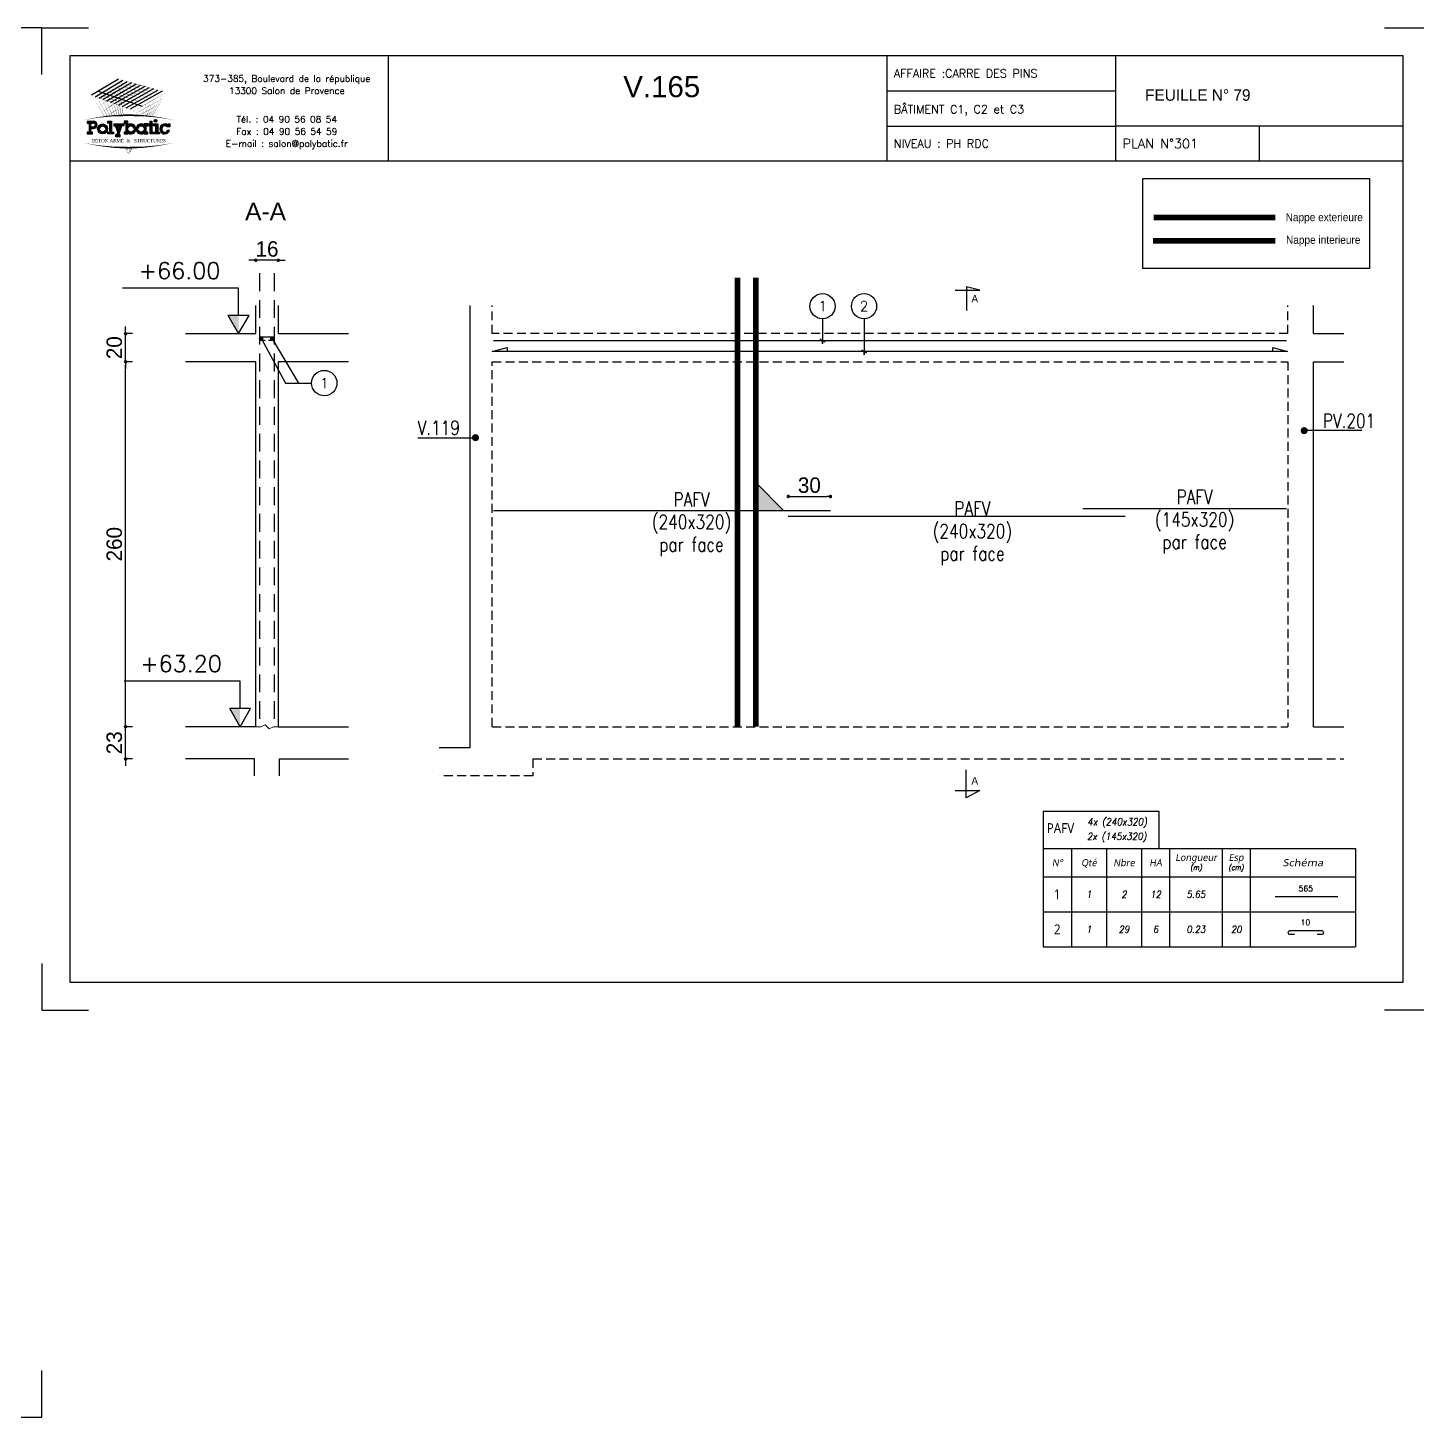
# Model space of a CAD drawing. Header units: metres. Extents: x -5618 to 118954, y -306 to 4637.
# Drawn here: x 76989 to 77978, y 604 to 1594 of the extents above; entities that cross this region are included whole.
import ezdxf
from ezdxf.enums import TextEntityAlignment as Align

# ---------------------------------------------------------------- set-up
doc = ezdxf.new("R2010")
doc.units = ezdxf.units.M
doc.linetypes.add('CACHE', pattern=[9.525, 6.35, -3.175])
doc.linetypes.add('CACHEX2', pattern=[19.05, 12.7, -6.35])
for name, color, linetype in [('COTATION', 1, 'Continuous'), ('GO-CARTOUCHE', 7, 'Continuous'), ('GO-FER-HA', 140, 'Continuous'), ('GO-TEXTE', 9, 'Continuous'), ('GO-TEXTE-FER', 3, 'Continuous'), ('K_ENT_M_Building_V.76', 7, 'Continuous'), ('STR_COTATION', 1, 'Continuous'), ('STR_TS', 22, 'Continuous'), ('STR_TS_TXT', 7, 'Continuous'), ('STR_VOI-POT', 6, 'Continuous')]:
    doc.layers.add(name, color=color, linetype=linetype)
doc.layers.add('Kofragna_forma', color=7, linetype='Continuous', lineweight=70)
doc.styles.add('ARIAL', font='ARIAL.TTF')
doc.styles.add('GrDimensions', font='simplex.shx')
doc.styles.add('Lucida', font='LSANSI.TTF')
doc.styles.add('POLYBATIC', font='TIMES.TTF')
doc.styles.add('schéma', font='simplex.shx')
doc.styles.add('Tableau', font='romans.shx', dxfattribs={"width": 0.9, "oblique": 10})
doc.styles.add('Tableau2', font='trebuc.TTF', dxfattribs={"width": 0.9, "oblique": 10})
doc.styles.add('TEXTE', font='romans.shx')
doc.styles.add('TEXTE TS', font='romans.shx', dxfattribs={"width": 0.7, "oblique": 15})
doc.styles.add('TEXTEBA', font='ARIAL.TTF')
doc.dimstyles.new('COUPE-20', dxfattribs={"dimscale": 0.5, "dimtxt": 22, "dimasz": 5, "dimexe": 0.05, "dimexo": 0, "dimgap": 5, "dimtad": 1, "dimdec": 0, "dimdsep": 46, "dimtxsty": 'Standard', "dimblk1": 'DOT', "dimblk2": 'DOT', "dimsah": 1, "dimcen": 0, "dimdle": 150, "dimclrd": 1, "dimclre": 1, "dimclrt": 7, "dimadec": 0, "dimazin": 0, "dimtfac": 1, "dimtdec": 0, "dimtix": 1, "dimtmove": 2, "dimatfit": 3, "dimldrblk": 'DOT', "dimfxl": 0, "dimtvp": 1, "dimtolj": 1, "dimtzin": 0, "dimarcsym": 0})

# ---------------------------------------------------------------- blocks, each defined once
blk = doc.blocks.new('A$C492E529B')
for color, points in [(140, [(1.413, 0.725, 1), (1.563, 0.725, 1)]), (256, [(-0.938, 0.7), (-1.138, 0.7), (-1.138, 0.6), (-1.038, 0.6), (-1.038, 0.1), (-1.138, 0.1), (-1.138, 0), (-0.838, 0), (-0.838, 0.1), (-0.938, 0.1)]), (256, [(-0.367, 0.45), (-0.268, 0.45), (-0.268, 0.55), (-0.523, 0.55), (-0.523, 0.45), (-0.473, 0.45), (-0.543, 0.253), (-0.612, 0.45), (-0.562, 0.45), (-0.562, 0.55), (-0.818, 0.55), (-0.818, 0.45), (-0.718, 0.45), (-0.595, 0.101), (-0.648, -0.05), (-0.718, -0.05), (-0.718, -0.15), (-0.468, -0.15), (-0.468, -0.05), (-0.543, -0.05)]), (256, [(1.393, 0.55), (1.292, 0.55), (1.292, 0.7), (1.193, 0.7), (1.193, 0.55), (1.093, 0.55), (1.093, 0.45), (1.193, 0.45), (1.193, 0), (1.393, 0), (1.393, 0.1), (1.292, 0.1), (1.292, 0.45), (1.393, 0.45)]), (256, [(1.613, 0.55), (1.413, 0.55), (1.413, 0.45), (1.513, 0.45), (1.513, 0.1), (1.413, 0.1), (1.413, 0), (1.712, 0), (1.712, 0.1), (1.613, 0.1)]), (256, [(2.13, 0.4), (2.283, 0.4), (2.283, 0.55), (2.183, 0.55), (2.183, 0.487, 3.359496), (2.272, 0.2), (2.166, 0.2, -3.125802)])]:
    blk.add_hatch(color=color).paths.add_polyline_path(points)
h = blk.add_hatch(color=256)
h.paths.add_polyline_path([(-1.983, 0.1), (-2.083, 0.1), (-2.083, 0.3), (-1.933, 0.3, 1), (-1.933, 0.7), (-2.283, 0.7), (-2.283, 0.6), (-2.183, 0.6), (-2.183, 0.1), (-2.283, 0.1), (-2.283, 0), (-1.983, 0)])
h.paths.add_polyline_path([(-2.083, 0.4), (-2.083, 0.6), (-1.933, 0.6, -1), (-1.933, 0.4)], flags=16)
h = blk.add_hatch(color=256)
h.paths.add_polyline_path([(-1.158, 0.275, 1), (-1.708, 0.275, 1)])
h.paths.add_polyline_path([(-1.608, 0.275, -1), (-1.258, 0.275, -1)], flags=16)
h = blk.add_hatch(color=256)
h.paths.add_polyline_path([(-0.047, 0.487), (-0.047, 0.7), (-0.248, 0.7), (-0.248, 0.6), (-0.147, 0.6), (-0.147, 0.1), (-0.248, 0.1), (-0.248, 0), (-0.047, 0), (-0.047, 0.063, 2.12132)])
h.paths.add_polyline_path([(-0.047, 0.275, -1), (0.303, 0.275, -1)], flags=16)
h = blk.add_hatch(color=256)
h.paths.add_polyline_path([(1.073, 0.1), (0.973, 0.1), (0.973, 0.45), (1.073, 0.45), (1.073, 0.55), (0.873, 0.55), (0.873, 0.487, 2.12132), (0.873, 0.063), (0.873, 0), (1.073, 0)])
h.paths.add_polyline_path([(0.523, 0.275, -1), (0.873, 0.275, -1)], flags=16)
for p, q in [((-0.595, 0.101), (-0.718, 0.45)), ((-0.648, -0.05), (-0.595, 0.101)), ((-0.543, 0.253), (-0.612, 0.45)), ((-0.543, -0.05), (-0.367, 0.45)), ((-0.543, 0.253), (-0.473, 0.45)), ((0.873, 0.55), (0.873, 0.487)), ((1.073, 0.55), (0.873, 0.55)), ((0.873, 0.063), (0.873, 0)), ((0.973, 0.1), (0.973, 0.45)), ((0.973, 0.45), (1.073, 0.45)), ((1.073, 0.1), (0.973, 0.1)), ((1.073, 0.45), (1.073, 0.55)), ((1.073, 0), (1.073, 0.1)), ((2.166, 0.2), (2.272, 0.2)), ((0.873, 0), (1.073, 0))]:
    blk.add_line(p, q)
for points in [[(-2.283, 0.7), (-1.933, 0.7)], [(-2.283, 0.7), (-2.283, 0.6), (-2.183, 0.6), (-2.183, 0.1), (-2.283, 0.1), (-2.283, 0), (-1.983, 0), (-1.983, 0.1), (-2.083, 0.1), (-2.083, 0.3), (-1.933, 0.3)], [(-2.083, 0.4), (-2.083, 0.6), (-1.933, 0.6)], [(-2.083, 0.4), (-1.933, 0.4)], [(-1.138, 0.7), (-0.938, 0.7), (-0.938, 0.1), (-0.838, 0.1), (-0.838, 0), (-1.138, 0), (-1.138, 0.1), (-1.038, 0.1), (-1.038, 0.6), (-1.138, 0.6), (-1.138, 0.7)], [(-0.818, 0.55), (-0.562, 0.55)], [(-0.818, 0.55), (-0.818, 0.45), (-0.718, 0.45)], [(-0.612, 0.45), (-0.562, 0.45), (-0.562, 0.55)], [(-0.523, 0.55), (-0.268, 0.55), (-0.268, 0.45), (-0.367, 0.45)], [(-0.473, 0.45), (-0.523, 0.45), (-0.523, 0.55)], [(-0.248, 0.7), (-0.248, 0.6), (-0.147, 0.6), (-0.147, 0.1), (-0.248, 0.1), (-0.248, 0), (-0.047, 0), (-0.047, 0.063)], [(-0.047, 0.487), (-0.047, 0.7), (-0.248, 0.7)], [(1.093, 0.55), (1.193, 0.55), (1.193, 0.7), (1.292, 0.7), (1.292, 0.55), (1.393, 0.55), (1.393, 0.45), (1.292, 0.45), (1.292, 0.1), (1.393, 0.1), (1.393, 0), (1.193, 0), (1.193, 0.45), (1.093, 0.45)], [(1.093, 0.45), (1.093, 0.55)], [(1.413, 0.45), (1.413, 0.55), (1.613, 0.55), (1.613, 0.1), (1.712, 0.1), (1.712, 0), (1.413, 0), (1.413, 0.1), (1.513, 0.1), (1.513, 0.45), (1.413, 0.45)], [(2.183, 0.487), (2.183, 0.55), (2.283, 0.55), (2.283, 0.4), (2.13, 0.4)], [(-0.648, -0.05), (-0.718, -0.05), (-0.718, -0.15), (-0.468, -0.15), (-0.468, -0.05), (-0.543, -0.05)]]:
    blk.add_lwpolyline(points)
at = {"color": 140}
blk.add_circle((1.488, 0.725), 0.075, dxfattribs=at)
for centre, radius in [((-1.433, 0.275), 0.275), ((-1.433, 0.275), 0.175), ((0.128, 0.275), 0.175), ((0.698, 0.275), 0.175)]:
    blk.add_circle(centre, radius)
for centre, radius, start, end in [((-1.933, 0.5), 0.2, 270, 90), ((-1.933, 0.5), 0.1, 270, 90), ((0.128, 0.275), 0.275, 230.4788, 129.5212), ((0.698, 0.275), 0.275, 50.4788, 309.5212), ((2.008, 0.275), 0.275, 50.4788, 344.17338), ((2.008, 0.275), 0.175, 45.58469, 334.62307)]:
    blk.add_arc(centre, radius, start, end)
blk = doc.blocks.new('POLYBATIC')
at = {"color": 140}
for p, q in [((-0.43, 3.281), (-1.602, 2.578)), ((-1.435, 2.518), (-0.241, 3.228)), ((-1.268, 2.457), (-0.053, 3.175)), ((0.135, 3.121), (-1.101, 2.397)), ((-0.934, 2.337), (0.323, 3.068)), ((-0.767, 2.276), (0.511, 3.015)), ((-1.309, 2.754), (0.586, 2.109)), ((0.7, 2.962), (-0.6, 2.216)), ((-0.433, 2.156), (0.888, 2.908)), ((1.076, 2.855), (-0.266, 2.095)), ((-0.099, 2.035), (1.264, 2.802)), ((1.452, 2.749), (0.067, 1.974))]:
    blk.add_line(p, q, dxfattribs=at)
for points in [[(-1.016, 2.93, 0.0156, 0, 0), (-0.43, 3.281, 0, 0, 0)], [(0.122, 2.71, 0.0156, 0, 0), (-0.869, 3.018, 0, 0, 0)], [(-0.491, 1.706, 0.0136, 0, 0), (-0.869, 3.018, 0, 0, 0)], [(-0.838, 2.873, 0.0156, 0, 0), (-0.241, 3.228, 0, 0, 0)], [(0.283, 2.803, 0.0156, 0, 0), (-0.723, 3.105, 0, 0, 0)], [(-0.398, 1.71, 0.014, 0, 0), (-0.723, 3.105, 0, 0, 0)], [(-0.661, 2.816, 0.0156, 0, 0), (-0.053, 3.175, 0, 0, 0)], [(0.444, 2.896, 0.0156, 0, 0), (-0.576, 3.193, 0, 0, 0)], [(-0.309, 1.714, 0.0145, 0, 0), (-0.576, 3.193, 0, 0, 0)], [(-0.483, 2.759, 0.0156, 0, 0), (0.135, 3.121, 0, 0, 0)], [(0.605, 2.988, 0.0156, 0, 0), (-0.43, 3.281, 0, 0, 0)], [(-0.225, 1.716, 0.0149, 0, 0), (-0.43, 3.281, 0, 0, 0)], [(-0.305, 2.702, 0.0156, 0, 0), (0.323, 3.068, 0, 0, 0)], [(-0.128, 2.646, 0.0156, 0, 0), (0.511, 3.015, 0, 0, 0)], [(-1.602, 2.578, 0, 0.0156, 0), (-1.016, 2.93, 0, 0, 0)], [(-0.684, 2.246, 0.0156, 0, 0), (-1.602, 2.578, 0, 0, 0)], [(-1.031, 1.66, 0.0111, 0, 0), (-1.602, 2.578, 0, 0, 0)], [(-1.456, 2.344, 0, 0.0156, 0), (-0.923, 2.663, 0, 0, 0)], [(-0.522, 2.339, 0.0156, 0, 0), (-1.455, 2.666, 0, 0, 0)], [(-0.913, 1.673, 0.0116, 0, 0), (-1.455, 2.666, 0, 0, 0)], [(-1.435, 2.518, 0, 0.0156, 0), (-0.838, 2.873, 0, 0, 0)], [(-1.31, 2.109, 0, 0.0156, 0), (-0.831, 2.397, 0, 0, 0)], [(-0.361, 2.432, 0.0156, 0, 0), (-1.309, 2.754, 0, 0, 0)], [(-0.8, 1.684, 0.0121, 0, 0), (-1.309, 2.754, 0, 0, 0)], [(-1.268, 2.457, 0, 0.0156, 0), (-0.661, 2.816, 0, 0, 0)], [(-0.2, 2.524, 0.0156, 0, 0), (-1.162, 2.842, 0, 0, 0)], [(-0.692, 1.693, 0.0126, 0, 0), (-1.162, 2.842, 0, 0, 0)], [(-1.101, 2.397, 0, 0.0156, 0), (-0.483, 2.759, 0, 0, 0)], [(-0.039, 2.617, 0.0156, 0, 0), (-1.016, 2.93, 0, 0, 0)], [(-0.589, 1.7, 0.0131, 0, 0), (-1.016, 2.93, 0, 0, 0)], [(-0.934, 2.337, 0, 0.0156, 0), (-0.305, 2.702, 0, 0, 0)], [(-0.391, 2.983, 0, 0.0156, 0), (-0.923, 2.663, 0, 0, 0)], [(-0.352, 2.685, 0, 0.0156, 0), (-0.831, 2.397, 0, 0, 0)], [(-0.767, 2.276, 0, 0.0156, 0), (-0.128, 2.646, 0, 0, 0)], [(-0.6, 2.216, 0, 0.0156, 0), (0.05, 2.589, 0, 0, 0)], [(-0.433, 2.156, 0, 0.0156, 0), (0.227, 2.532, 0, 0, 0)], [(0.586, 2.109, 0, 0.0156, 0), (-0.361, 2.432, 0, 0, 0)], [(-0.266, 2.095, 0, 0.0156, 0), (0.405, 2.475, 0, 0, 0)], [(0.762, 2.207, 0, 0.0156, 0), (-0.2, 2.524, 0, 0, 0)], [(-0.099, 2.035, 0, 0.0156, 0), (0.582, 2.418, 0, 0, 0)], [(0.937, 2.305, 0, 0.0156, 0), (-0.039, 2.617, 0, 0, 0)], [(0.05, 2.589, 0.0156, 0, 0), (0.7, 2.962, 0, 0, 0)], [(1.113, 2.402, 0, 0.0156, 0), (0.122, 2.71, 0, 0, 0)], [(0.227, 2.532, 0.0156, 0, 0), (0.888, 2.908, 0, 0, 0)], [(1.289, 2.5, 0, 0.0156, 0), (0.283, 2.803, 0, 0, 0)], [(0.405, 2.475, 0.0156, 0, 0), (1.076, 2.855, 0, 0, 0)], [(1.465, 2.598, 0, 0.0156, 0), (0.444, 2.896, 0, 0, 0)], [(0.582, 2.418, 0.0156, 0, 0), (1.264, 2.802, 0, 0, 0)], [(1.641, 2.695, 0, 0.0156, 0), (0.605, 2.988, 0, 0, 0)], [(0.76, 2.362, 0.0156, 0, 0), (1.452, 2.749, 0, 0, 0)], [(0.781, 1.685, 0.00933, 0, 0), (1.113, 2.402, 0, 0, 0)], [(0.852, 2.095, 0.0156, 0, 0), (1.491, 2.45, 0, 0, 0)], [(0.865, 1.678, 0.0103, 0, 0), (1.289, 2.5, 0, 0, 0)], [(0.937, 2.305, 0.0156, 0, 0), (1.641, 2.695, 0, 0, 0)], [(0.942, 1.67, 0.0112, 0, 0), (1.465, 2.598, 0, 0, 0)], [(1.012, 1.663, 0.012, 0, 0), (1.641, 2.695, 0, 0, 0)], [(-1.165, 1.875, 0, 0.0156, 0), (-0.739, 2.131, 0, 0, 0)], [(-1.019, 1.641, 0, 0.0156, 0), (-0.646, 1.864, 0, 0, 0)], [(-0.312, 2.386, 0, 0.0156, 0), (-0.739, 2.131, 0, 0, 0)], [(0.234, 1.914, 0, 0.0156, 0), (-0.684, 2.246, 0, 0, 0)], [(-0.273, 2.088, 0, 0.0156, 0), (-0.646, 1.864, 0, 0, 0)], [(0.41, 2.012, 0, 0.0156, 0), (-0.522, 2.339, 0, 0, 0)], [(0.067, 1.974, 0, 0.0156, 0), (0.76, 2.362, 0, 0, 0)], [(0.213, 1.74, 0, 0.0156, 0), (0.852, 2.095, 0, 0, 0)], [(0.21, 1.716, 0.00323, 0, 0), (0.234, 1.914, 0, 0, 0)], [(0.234, 1.914, 0, 0.0156, 0), (0.937, 2.305, 0, 0, 0)], [(0.349, 1.712, 0.00465, 0, 0), (0.41, 2.012, 0, 0, 0)], [(0.447, 1.708, 0.00693, 0.0156, 0), (0.767, 1.886, 0, 0, 0)], [(0.474, 1.706, 0.00597, 0, 0), (0.586, 2.109, 0, 0, 0)], [(0.587, 1.7, 0.00718, 0, 0), (0.762, 2.207, 0, 0, 0)], [(0.68, 1.675, 0.0156, 0, 0), (1.193, 1.96, 0, 0, 0)], [(0.689, 1.693, 0.0083, 0, 0), (0.937, 2.305, 0, 0, 0)], [(0.765, 1.884, 0.0156, 0, 0), (1.342, 2.205, 0, 0, 0)], [(-1.953, 1.508, 0, 0.0781, -0.053843), (0, 1.719, 0, 0, 0)], [(-0.234, 1.79, 0, 0.00638, 0), (-0.365, 1.711, 0, 0.00638, 0)], [(1.953, 1.508, 0, 0.0781, 0.053843), (0, 1.719, 0, 0, 0)], [(0.96, 1.668, 0.00293, 0, 0), (1.044, 1.715, 0, 0, 0)], [(-1.953, 0.523, 0, 0.0781, 0.053843), (0, 0.312, 0, 0, 0)], [(0, 0, 0, 0.00381, 0), (-0.195, 0.315, 0, 0.00381, 0)], [(0, 0, 0, 0.00368, 0), (-0.171, 0.314, 0, 0.00368, 0)], [(0, 0, 0, 0.00356, 0), (-0.149, 0.314, 0, 0.00356, 0)], [(0, 0, 0, 0.00345, 0), (-0.128, 0.313, 0, 0.00345, 0)], [(0, 0, 0, 0.00334, 0), (-0.109, 0.313, 0, 0.00334, 0)], [(0, 0, 0, 0.00324, 0), (-0.09, 0.313, 0, 0.00324, 0)], [(0, 0, 0, 0.00315, 0), (-0.073, 0.313, 0, 0.00315, 0)], [(0, 0, 0, 0.00306, 0), (-0.056, 0.313, 0, 0.00306, 0)], [(0, 0, 0, 0.00306, 0), (-0.056, 0.313, 0, 0.00306, 0)], [(0, 0, 0, 0.00298, 0), (-0.041, 0.313, 0, 0.00298, 0)], [(1.953, 0.523, 0, 0.0781, -0.053843), (0, 0.312, 0, 0, 0)], [(0, 0, 0, 0.0051, 0), (0.038, 0.313, 0, 0.0051, 0)], [(0, 0, 0, 0.00425, 0), (0.127, 0.313, 0, 0.00425, 0)], [(0, 0, 0, 0.00408, 0), (0.145, 0.314, 0, 0.00408, 0)], [(0, 0, 0, 0.00392, 0), (0.162, 0.314, 0, 0.00392, 0)], [(0, 0, 0, 0.00378, 0), (0.177, 0.314, 0, 0.00378, 0)], [(0, 0, 0, 0.00365, 0), (0.191, 0.315, 0, 0.00365, 0)], [(0, 0, 0, 0.00486, 0), (0.064, 0.313, 0, 0.00486, 0)], [(0, 0, 0, 0.00464, 0), (0.087, 0.313, 0, 0.00464, 0)], [(0, 0, 0, 0.00443, 0), (0.108, 0.313, 0, 0.00443, 0)]]:
    blk.add_lwpolyline(points, format="xyseb", dxfattribs=at)
at = {"color": 5, "xscale": 0.78125, "yscale": 0.78125, "zscale": 0.78125}
blk.add_blockref('A$C492E529B', (0, 0.91), dxfattribs=at)
at = {"lineweight": 60, "style": 'POLYBATIC'}
for s, p in [('BÉTON ARMÉ', (-1.587, 0.547)), ('STRUCTURES', (0.24, 0.547))]:
    blk.add_text(s, height=0.1406, dxfattribs=at).set_placement(p)
at = {"color": 140, "style": 'POLYBATIC'}
blk.add_text('&', height=0.141, dxfattribs=at).set_placement((0, 0.547), align=Align.CENTER)
blk = doc.blocks.new('_DOT')
at = {"color": 0, "linetype": 'ByBlock'}
blk.add_line((-0.5, 0), (-1, 0), dxfattribs=at)
at = {"color": 0, "linetype": 'ByBlock', "const_width": 0.5}
blk.add_lwpolyline([(-0.25, 0, 1), (0.25, 0, 1)], format="xyb", close=True, dxfattribs=at)
blk = doc.blocks.new('*D1176')
at = {"layer": 'COTATION', "color": 1, "lineweight": -2, "ltscale": 4.5}
for p, q in [((77058.24, 1098.29), (77058.24, 1100.79)), ((77063.24, 1095.79), (77058.21, 1095.79)), ((77058.24, 1072.79), (77058.24, 1095.79)), ((77063.24, 1072.79), (77058.21, 1072.79)), ((77058.24, 1070.29), (77058.24, 1067.79))]:
    blk.add_line(p, q, dxfattribs=at)
at = {"layer": 'DEFPOINTS', "color": 0, "lineweight": -3, "ltscale": 4.5}
for p in [(77058.24, 1095.79), (77101.01, 1095.79), (77101.01, 1072.79)]:
    blk.add_point(p, dxfattribs=at)
at = {"layer": 'COTATION', "color": 1, "lineweight": -2, "ltscale": 4.5, "xscale": 2.5, "yscale": 2.5, "zscale": 2.5}
for p, rotation in [((77058.24, 1095.79), 270), ((77058.24, 1072.79), 90)]:
    blk.add_blockref('_DOT', p, dxfattribs=dict(at, rotation=rotation))
at = {"layer": 'COTATION', "color": 7, "lineweight": -3, "ltscale": 4.5, "insert": (77050.24, 1084.29), "char_height": 11, "attachment_point": 5, "rotation": 90}
blk.add_mtext('\\A1;23', dxfattribs=at)
blk = doc.blocks.new('*D1177')
at = {"layer": 'COTATION', "color": 1, "lineweight": -2, "ltscale": 4.5}
for p, q in [((77063.24, 1355.79), (77058.21, 1355.79)), ((77058.24, 1098.29), (77058.24, 1353.29)), ((77063.24, 1095.79), (77058.21, 1095.79))]:
    blk.add_line(p, q, dxfattribs=at)
at = {"layer": 'DEFPOINTS', "color": 0, "lineweight": -3, "ltscale": 4.5}
for p in [(77058.24, 1355.79), (77101.01, 1355.79), (77101.01, 1095.79)]:
    blk.add_point(p, dxfattribs=at)
at = {"layer": 'COTATION', "color": 1, "lineweight": -2, "ltscale": 4.5, "xscale": 2.5, "yscale": 2.5, "zscale": 2.5}
for p, rotation in [((77058.24, 1355.79), 90), ((77058.24, 1095.79), 270)]:
    blk.add_blockref('_DOT', p, dxfattribs=dict(at, rotation=rotation))
at = {"layer": 'COTATION', "color": 7, "lineweight": -3, "ltscale": 4.5, "insert": (77050.24, 1225.79), "char_height": 11, "attachment_point": 5, "rotation": 90}
blk.add_mtext('\\A1;260', dxfattribs=at)
blk = doc.blocks.new('*D1178')
at = {"layer": 'COTATION', "color": 1, "lineweight": -2, "ltscale": 4.5}
for p, q in [((77058.24, 1378.29), (77058.24, 1380.79)), ((77063.24, 1375.79), (77058.21, 1375.79)), ((77058.24, 1355.79), (77058.24, 1375.79)), ((77063.24, 1355.79), (77058.21, 1355.79)), ((77058.24, 1353.29), (77058.24, 1350.79))]:
    blk.add_line(p, q, dxfattribs=at)
at = {"layer": 'DEFPOINTS', "color": 0, "lineweight": -3, "ltscale": 4.5}
for p in [(77058.24, 1375.79), (77101.01, 1375.79), (77101.01, 1355.79)]:
    blk.add_point(p, dxfattribs=at)
at = {"layer": 'COTATION', "color": 1, "lineweight": -2, "ltscale": 4.5, "xscale": 2.5, "yscale": 2.5, "zscale": 2.5}
for p, rotation in [((77058.24, 1375.79), 270), ((77058.24, 1355.79), 90)]:
    blk.add_blockref('_DOT', p, dxfattribs=dict(at, rotation=rotation))
at = {"layer": 'COTATION', "color": 7, "lineweight": -3, "ltscale": 4.5, "insert": (77050.24, 1365.79), "char_height": 11, "attachment_point": 5, "rotation": 90}
blk.add_mtext('\\A1;20', dxfattribs=at)
blk = doc.blocks.new('*D1179')
at = {"layer": 'DEFPOINTS', "color": 0, "lineweight": -3, "ltscale": 4.5}
for p in [(77151.01, 1428.07), (77151.01, 1395.79, 187.69), (77167.01, 1395.79, 187.69)]:
    blk.add_point(p, dxfattribs=at)
at = {"layer": 'STR_COTATION', "color": 1, "lineweight": -2, "ltscale": 4.5}
for p, q in [((77148.51, 1428.07), (77146.01, 1428.07)), ((77151.01, 1428.08), (77151.01, 1428.09)), ((77167.01, 1428.07), (77151.01, 1428.07)), ((77167.01, 1428.08), (77167.01, 1428.09)), ((77169.51, 1428.07), (77172.01, 1428.07))]:
    blk.add_line(p, q, dxfattribs=at)
at = {"layer": 'STR_COTATION', "color": 1, "lineweight": -2, "ltscale": 4.5, "xscale": 2.5, "yscale": 2.5, "zscale": 2.5}
blk.add_blockref('_DOT', (77151.01, 1428.07), dxfattribs=at)
at = {"layer": 'STR_COTATION', "color": 1, "lineweight": -2, "ltscale": 4.5, "xscale": 2.5, "yscale": 2.5, "zscale": 2.5, "rotation": 180}
blk.add_blockref('_DOT', (77167.01, 1428.07), dxfattribs=at)
at = {"layer": 'STR_COTATION', "color": 7, "lineweight": -3, "ltscale": 4.5, "insert": (77159.01, 1436.07), "char_height": 11, "attachment_point": 5}
blk.add_mtext('\\A1;16', dxfattribs=at)
blk = doc.blocks.new('ime')
at = {"layer": 'COTATION', "const_width": 2.5}
blk.add_lwpolyline([(1.25, 0, -1), (-1.25, 0, -1)], format="xyb", close=True, dxfattribs=at)
at = {"layer": 'COTATION'}
blk.add_lwpolyline([(41.09, 0), (0, 0)], dxfattribs=at)
at = {"layer": 'COTATION', "color": 7, "style": 'TEXTE TS', "width": 0.8}
blk.add_attdef('NAME', (9.08, 2), '', height=10, dxfattribs=at)
blk = doc.blocks.new('A$C6F247267')
blk.add_hatch(color=256).paths.add_polyline_path([(0, -0.2), (-0.2, 0), (0, 0)])
blk.add_lwpolyline([(-0.2, 0), (0, 0), (0, -0.2), (-0.2, 0)])
blk = doc.blocks.new('mrega')
at = {"layer": 'STR_TS_TXT', "style": 'TEXTE TS', "width": 0.8}
for tag, p in [('ST10', (14.48, 0)), ('DIM', (14.48, -16)), ('NOTE', (14.48, -32))]:
    blk.add_attdef(tag, text='', height=10, dxfattribs=at).set_placement(p, align=Align.CENTER)
blk = doc.blocks.new('*D1180')
at = {"layer": 'DEFPOINTS', "color": 0, "lineweight": -3, "ltscale": 4.5}
for p in [(77560.4, 1259.78), (77560.4, 1249.64, 281.53), (77530.4, 1245.54, 281.53)]:
    blk.add_point(p, dxfattribs=at)
at = {"layer": 'STR_COTATION', "color": 1, "lineweight": -2, "ltscale": 4.5}
for p, q in [((77530.4, 1259.8), (77530.4, 1259.8)), ((77532.9, 1259.78), (77557.9, 1259.78)), ((77560.4, 1259.8), (77560.4, 1259.8))]:
    blk.add_line(p, q, dxfattribs=at)
at = {"layer": 'STR_COTATION', "color": 1, "lineweight": -2, "ltscale": 4.5, "xscale": 2.5, "yscale": 2.5, "zscale": 2.5, "rotation": 180}
blk.add_blockref('_DOT', (77530.4, 1259.78), dxfattribs=at)
at = {"layer": 'STR_COTATION', "color": 1, "lineweight": -2, "ltscale": 4.5, "xscale": 2.5, "yscale": 2.5, "zscale": 2.5}
blk.add_blockref('_DOT', (77560.4, 1259.78), dxfattribs=at)
at = {"layer": 'STR_COTATION', "color": 7, "lineweight": -3, "ltscale": 4.5, "insert": (77545.4, 1267.78), "char_height": 11, "attachment_point": 5}
blk.add_mtext('\\A1;30', dxfattribs=at)
blk = doc.blocks.new('Désignation')
at = {"layer": 'GO-TEXTE-FER'}
for p, q in [((0, 0.8), (8.9, 0.8)), ((0, 0.8), (0, 0)), ((0.8, 0.8), (0.8, 0)), ((1.8, 0.8), (1.8, 0)), ((2.8, 0.8), (2.8, 0)), ((3.6, 0.8), (3.6, 0)), ((5.1, 0.8), (5.1, 0)), ((5.9, 0.8), (5.9, 0)), ((8.9, 0.8), (8.9, 0)), ((0, 0), (8.9, 0))]:
    blk.add_line(p, q, dxfattribs=at)
at = {"layer": 'GO-TEXTE-FER', "style": 'Tableau2', "oblique": 10}
for s, p in [('N°', (0.4, 0.4)), ('Qté', (1.3, 0.4)), ('Nbre', (2.3, 0.4)), ('HA', (3.2, 0.4)), ('Longueur', (4.356, 0.55)), ('Esp', (5.494, 0.55))]:
    blk.add_text(s, height=0.2, dxfattribs=at).set_placement(p, align=Align.MIDDLE_CENTER)
at = {"layer": 'GO-TEXTE-FER', "style": 'Tableau2', "oblique": 10, "width": 1.2}
blk.add_text('Schéma', height=0.2, dxfattribs=at).set_placement((7.4, 0.4), align=Align.MIDDLE_CENTER)
at = {"layer": 'GO-TEXTE-FER', "color": 7, "style": 'Tableau', "oblique": 10, "width": 0.9}
for s, p in [('(m)', (4.356, 0.265)), ('(cm)', (5.494, 0.265))]:
    blk.add_text(s, height=0.15, dxfattribs=at).set_placement(p, align=Align.MIDDLE_CENTER)
blk = doc.blocks.new('Barre libre')
at = {"layer": 'GO-TEXTE-FER'}
for p, q in [((0, 0), (0, -1)), ((0, 0), (8.9, 0)), ((0.8, 0), (0.8, -1)), ((1.8, 0), (1.8, -1)), ((2.8, 0), (2.8, -1)), ((3.6, 0), (3.6, -1)), ((5.1, 0), (5.1, -1)), ((5.9, 0), (5.9, -1)), ((8.9, 0), (8.9, -1)), ((0, -1), (8.9, -1))]:
    blk.add_line(p, q, dxfattribs=at)
at = {"layer": 'GO-TEXTE-FER', "color": 1}
blk.add_line((6.603, -0.563), (8.394, -0.563), dxfattribs=at)
at = {"layer": 'GO-TEXTE-FER', "style": 'Tableau2', "width": 0.9}
blk.add_attdef('NUMERO', text='', height=0.28, dxfattribs=at).set_placement((0.4, -0.5), align=Align.MIDDLE_CENTER)
at = {"layer": 'GO-TEXTE-FER', "color": 1, "style": 'Tableau'}
blk.add_attdef('Longueur', text='', height=0.16, dxfattribs=at).set_placement((7.481, -0.336), align=Align.MIDDLE_CENTER)
at = {"layer": 'GO-TEXTE-FER', "style": 'Tableau', "oblique": 10, "width": 0.9}
for tag, p in [('QUANTITE', (1.3, -0.5)), ('NOMBRE', (2.3, -0.5)), ('NUANCE', (3.2, -0.5)), ('LONGUEUR', (4.35, -0.5)), ('ESPACEMENTS', (5.5, -0.5))]:
    blk.add_attdef(tag, text='', height=0.2, dxfattribs=at).set_placement(p, align=Align.MIDDLE_CENTER)
blk = doc.blocks.new('Epingle')
at = {"layer": 'GO-TEXTE-FER'}
for p, q in [((0, 0), (0, -1)), ((0, 0), (8.9, 0)), ((0.8, 0), (0.8, -1)), ((1.8, 0), (1.8, -1)), ((2.8, 0), (2.8, -1)), ((3.6, 0), (3.6, -1)), ((5.1, 0), (5.1, -1)), ((5.9, 0), (5.9, -1)), ((8.9, 0), (8.9, -1)), ((0, -1), (8.9, -1))]:
    blk.add_line(p, q, dxfattribs=at)
at = {"layer": 'GO-TEXTE-FER', "color": 1}
blk.add_lwpolyline([(7.162, -0.65), (7.042, -0.65, -1), (7.042, -0.53), (7.922, -0.53, -1), (7.922, -0.65), (7.802, -0.65)], format="xyb", dxfattribs=at)
at = {"layer": 'GO-TEXTE-FER', "style": 'Tableau2', "width": 0.9}
blk.add_attdef('NUMERO', text='', height=0.28, dxfattribs=at).set_placement((0.4, -0.5), align=Align.MIDDLE_CENTER)
at = {"layer": 'GO-TEXTE-FER', "color": 1, "style": 'Tableau'}
blk.add_attdef('Longueur', text='', height=0.16, dxfattribs=at).set_placement((7.469, -0.303), align=Align.MIDDLE_CENTER)
at = {"layer": 'GO-TEXTE-FER', "style": 'Tableau', "oblique": 10, "width": 0.9}
for tag, p in [('QUANTITE', (1.3, -0.5)), ('NOMBRE', (2.3, -0.5)), ('NUANCE', (3.2, -0.5)), ('LONGUEUR', (4.35, -0.5)), ('ESPACEMENTS', (5.5, -0.5))]:
    blk.add_attdef(tag, text='', height=0.2, dxfattribs=at).set_placement(p, align=Align.MIDDLE_CENTER)

msp = doc.modelspace()

# ---------------------------------------------------------------- linework, layer by layer
for p, q in [((77600.65, 1573.71), (77600.65, 1498.77)), ((77763.62, 1573.74), (77763.62, 1498.77)), ((77600.65, 1548.71), (77763.62, 1548.71)), ((77600.65, 1523.72), (77763.62, 1523.72)), ((77763.62, 1523.74), (77968.47, 1523.74)), ((77865.96, 1523.74), (77865.96, 1498.77))]:
    msp.add_line(p, q)
at = {"color": 7, "linetype": 'Continuous', "lineweight": -3}
for p, q in [((77146.18, 1388.79, 187.69), (77131.43, 1388.79, 187.69)), ((77138.81, 1375.79, 187.69), (77131.43, 1388.79, 187.69)), ((77146.18, 1388.79, 187.69), (77131.43, 1388.79, 187.69)), ((77138.81, 1375.79, 187.69), (77131.43, 1388.79, 187.69)), ((77138.81, 1375.79, 187.69), (77146.18, 1388.79, 187.69)), ((77138.81, 1375.79, 187.69), (77146.18, 1388.79, 187.69)), ((77147.24, 1108.79, 187.69), (77132.49, 1108.79, 187.69)), ((77139.86, 1095.79, 187.69), (77132.49, 1108.79, 187.69)), ((77147.24, 1108.79, 187.69), (77132.49, 1108.79, 187.69)), ((77139.86, 1095.79, 187.69), (77132.49, 1108.79, 187.69)), ((77139.86, 1095.79, 187.69), (77147.24, 1108.79, 187.69)), ((77139.86, 1095.79, 187.69), (77147.24, 1108.79, 187.69))]:
    msp.add_line(p, q, dxfattribs=at)
for points in [[(76998.57, 1560.38), (76998.57, 1593.71), (76965.24, 1593.71)], [(76998.57, 1560.38), (76998.57, 1593.71), (77031.9, 1593.71)], [(77955.14, 1593.71), (77988.47, 1593.71), (77988.47, 1560.38)], [(77245.21, 1573.71), (77245.22, 1498.77)], [(77968.47, 1498.77), (77018.57, 1498.77)], [(76998.57, 927.11), (76998.57, 893.78), (77031.9, 893.78)], [(77988.47, 927.11), (77988.47, 893.78), (77955.14, 893.78)], [(76965.24, 603.81), (76998.57, 603.81), (76998.57, 637.14)]]:
    msp.add_lwpolyline(points)
msp.add_lwpolyline([(77018.57, 1573.71), (77018.57, 913.78), (77968.47, 913.78), (77968.47, 1573.71)], close=True)
at = {"lineweight": 18, "elevation": 187.69}
msp.add_lwpolyline([(77167.01, 1095.79), (77163.55, 1095.79), (77160.52, 1094.36), (77157.78, 1097.13), (77154.62, 1095.79), (77151.01, 1095.79)], dxfattribs=at)
at = {"color": 7, "linetype": 'Continuous', "lineweight": -3}
for points in [[(77131.43, 1388.79, 187.69), (77138.81, 1375.79, 187.69), (77138.81, 1388.76, 187.69)], [(77131.43, 1388.79, 187.69), (77138.81, 1375.79, 187.69), (77138.81, 1388.76, 187.69)], [(77132.49, 1108.79, 187.69), (77139.86, 1095.79, 187.69), (77139.86, 1108.75, 187.69)], [(77132.49, 1108.79, 187.69), (77139.86, 1095.79, 187.69), (77139.86, 1108.75, 187.69)]]:
    msp.add_solid(points, dxfattribs=at)
at = {"layer": 'COTATION', "elevation": 375.38}
msp.add_lwpolyline([(77875.61, 1363.03), (77875.61, 1366.03), (77886.17, 1363.03), (77319.44, 1363.03), (77330, 1366.03), (77330, 1363.03)], dxfattribs=at)
at = {"layer": 'GO-FER-HA'}
for points, elevation in [([(77554.76, 1386.36, -512.322006), (77554.83, 1386.36), (77554.83, 1368.49), (77554.83, 1370.89), (77556.52, 1370), (77553.13, 1371.79)], 281.53), ([(77584.31, 1386.37, -512.322006), (77584.38, 1386.37), (77584.38, 1360.63), (77584.38, 1363.03), (77586.07, 1362.13), (77582.68, 1363.93)], 375.38)]:
    msp.add_lwpolyline(points, format="xyb", dxfattribs=dict(at, elevation=elevation))
at = {"layer": 'GO-FER-HA', "elevation": 93.84}
for points in [[(77155.02, 1372.22), (77172.17, 1340.59), (77190.75, 1340.59)], [(77162.72, 1372.22), (77181.5, 1340.59), (77190.75, 1340.59)]]:
    msp.add_lwpolyline(points, dxfattribs=at)
at = {"layer": 'GO-FER-HA'}
msp.add_circle((77199.81, 1340.59, 93.84), 9.06, dxfattribs=at)
at = {"layer": 'GO-TEXTE', "elevation": 281.53, "flags": 128}
for points in [[(77649.3, 1406.86), (77666.94, 1406.85), (77657.27, 1409.14), (77657.26, 1392.22)], [(77649.27, 1050.28), (77666.92, 1050.28), (77657.24, 1045), (77657.24, 1064.92)]]:
    msp.add_lwpolyline(points, dxfattribs=at)
at = {"layer": 'GO-TEXTE-FER'}
msp.add_lwpolyline([(77712.08, 1008.88), (77794.58, 1008.88), (77794.58, 1035.31), (77712.08, 1035.31)], close=True, dxfattribs=at)
at = {"layer": 'K_ENT_M_Building_V.76', "color": 30, "linetype": 'Continuous', "lineweight": -3}
for p, q in [((77132.31, 1408.29, 187.69), (77056.16, 1408.29, 187.69)), ((77132.31, 1408.29, 187.69), (77056.16, 1408.29, 187.69)), ((77138.81, 1408.29, 187.69), (77132.31, 1408.29, 187.69)), ((77138.81, 1408.29, 187.69), (77132.31, 1408.29, 187.69)), ((77138.81, 1388.79, 187.69), (77138.81, 1408.29, 187.69)), ((77138.81, 1388.79, 187.69), (77138.81, 1408.29, 187.69)), ((77133.36, 1128.29, 187.69), (77057.22, 1128.29, 187.69)), ((77133.36, 1128.29, 187.69), (77057.22, 1128.29, 187.69)), ((77139.86, 1128.29, 187.69), (77133.36, 1128.29, 187.69)), ((77139.86, 1128.29, 187.69), (77133.36, 1128.29, 187.69)), ((77139.86, 1108.79, 187.69), (77139.86, 1128.29, 187.69)), ((77139.86, 1108.79, 187.69), (77139.86, 1128.29, 187.69))]:
    msp.add_line(p, q, dxfattribs=at)
at = {"layer": 'Kofragna_forma', "color": 4, "lineweight": -3}
for p, q in [((77151.01, 1375.79, 187.69), (77151.01, 1395.79, 187.69)), ((77167.01, 1395.79, 187.69), (77167.01, 1375.79, 187.69)), ((77303.44, 1395.79, 281.53), (77303.44, 1156.79, 281.53)), ((77904.49, 1375.79, 281.53), (77904.49, 1395.79, 281.53)), ((77101.01, 1375.79, 187.69), (77151.01, 1375.79, 187.69)), ((77167.01, 1375.79, 281.53), (77217.01, 1375.79, 281.53)), ((77904.49, 1375.79, 281.53), (77926.19, 1375.79, 281.53)), ((77151.01, 1355.79, 187.69), (77101.01, 1355.79, 187.69)), ((77151.01, 1095.79, 187.69), (77151.01, 1355.79, 187.69)), ((77167.01, 1355.79, 187.69), (77167.01, 1095.79, 187.69)), ((77217.01, 1355.79, 281.53), (77167.01, 1355.79, 281.53)), ((77904.49, 1095.79, 281.53), (77904.49, 1355.79, 281.53)), ((77904.49, 1355.79, 281.53), (77926.19, 1355.79, 281.53)), ((77303.44, 1156.79, 281.53), (77303.44, 1080.79, 281.53)), ((77151.01, 1095.79, 187.69), (77101.01, 1095.79, 187.69)), ((77167.01, 1095.79, 187.69), (77217.01, 1095.79, 187.69)), ((77904.49, 1095.79, 281.53), (77926.19, 1095.79, 281.53)), ((77303.44, 1080.79, 281.53), (77281.65, 1080.79, 281.53)), ((77150.01, 1072.79, 187.69), (77101.01, 1072.79, 187.69)), ((77150.01, 1060.79, 187.69), (77150.01, 1072.79, 187.69)), ((77168.01, 1072.79, 187.69), (77217.01, 1072.79, 187.69)), ((77168.01, 1060.79, 187.69), (77168.01, 1072.79, 187.69))]:
    msp.add_line(p, q, dxfattribs=at)
at = {"layer": 'Kofragna_forma', "linetype": 'CACHE', "lineweight": -3}
for p, q in [((77319.44, 1375.79, 281.53), (77319.44, 1395.79, 281.53)), ((77886.4, 1375.79, 281.53), (77886.4, 1395.79, 281.53)), ((77886.4, 1375.79, 281.53), (77319.44, 1375.79, 281.53)), ((77319.44, 1095.79, 281.53), (77319.44, 1355.79, 281.53)), ((77319.44, 1355.79, 281.53), (77886.4, 1355.79, 281.53)), ((77886.4, 1355.79, 281.53), (77886.4, 1095.79, 281.53)), ((77319.44, 1095.79, 281.53), (77886.4, 1095.79, 281.53)), ((77348.44, 1072.79, 281.53), (77904.49, 1072.79, 281.53)), ((77348.44, 1072.79, 281.53), (77348.44, 1060.79, 281.53)), ((77904.49, 1072.79, 281.53), (77926.19, 1072.79, 281.53)), ((77348.44, 1060.79, 281.53), (77281.65, 1060.79, 281.53))]:
    msp.add_line(p, q, dxfattribs=at)
at = {"layer": 'STR_TS', "color": 3}
for p, q in [((77560.4, 1249.64, 281.53), (77320.44, 1249.64, 281.53)), ((77740.35, 1251.21, 281.53), (77885.4, 1251.21, 281.53)), ((77770.35, 1245.54, 281.53), (77530.4, 1245.54, 281.53))]:
    msp.add_line(p, q, dxfattribs=at)
at = {"layer": 'STR_TS', "color": 7}
msp.add_lwpolyline([(77782.91, 1486.45), (77944.46, 1486.45), (77944.46, 1422.16), (77782.91, 1422.16)], close=True, dxfattribs=at)
at = {"layer": 'STR_TS', "linetype": 'CACHE', "ltscale": 2, "const_width": 4}
msp.add_lwpolyline([(77877.33, 1458.45), (77790.78, 1458.45)], dxfattribs=at)
at = {"layer": 'STR_TS', "const_width": 4}
msp.add_lwpolyline([(77877.33, 1442), (77790.21, 1442)], dxfattribs=at)
at = {"layer": 'STR_TS', "linetype": 'ByBlock', "ltscale": 2, "const_width": 4, "elevation": 281.53}
msp.add_lwpolyline([(77494.18, 1095.79), (77494.18, 1415.79)], dxfattribs=at)
at = {"layer": 'STR_TS', "linetype": 'CACHE', "ltscale": 2, "const_width": 4, "elevation": 281.53}
msp.add_lwpolyline([(77507.32, 1095.79), (77507.32, 1415.79)], dxfattribs=at)
at = {"layer": 'STR_VOI-POT'}
msp.add_line((77320.44, 1370.89, 281.53), (77885.4, 1370.89, 281.53), dxfattribs=at)
at = {"layer": 'STR_VOI-POT', "color": 1, "linetype": 'CACHEX2', "elevation": 187.69}
for points in [[(77153.58, 1418.79), (77153.58, 1095.79)], [(77164.01, 1418.79), (77164.01, 1095.79)]]:
    msp.add_lwpolyline(points, dxfattribs=at)
at = {"layer": 'STR_VOI-POT', "const_width": 1.44, "elevation": 93.84}
for points in [[(77154.3, 1372.22, -1), (77155.74, 1372.22, -1)], [(77161.85, 1372.22, -1), (77163.29, 1372.22, -1)]]:
    msp.add_lwpolyline(points, format="xyb", close=True, dxfattribs=at)
at = {"layer": 'STR_VOI-POT', "elevation": 93.84}
msp.add_lwpolyline([(77157.63, 1370.92), (77155.02, 1370.92, -0.414214), (77153.71, 1372.22), (77153.71, 1372.31, -0.414214), (77155.02, 1373.62), (77162.57, 1373.62, -0.431995), (77163.88, 1372.22), (77163.88, 1372.22, -0.414214), (77162.57, 1370.92), (77159.95, 1370.92)], format="xyb", dxfattribs=at)

# ---------------------------------------------------------------- block references
at = {"xscale": 16.49835000000894, "yscale": 16.49834999989253, "zscale": 16.49835000000003}
msp.add_blockref('POLYBATIC', (77060.34, 1503.09), dxfattribs=at)
at = {"layer": 'COTATION'}
ref = msp.add_blockref('ime', (77897.95, 1306.69, 281.53), dxfattribs=at)
ref.add_attrib('NAME', 'PV.201', (77911.22, 1308.69, 281.53), dxfattribs={"color": 7, "height": 10, "style": 'TEXTE TS', "width": 0.8})
ref = msp.add_blockref('ime', (77307.51, 1301.69, 281.53), dxfattribs=dict(at, xscale=-1))
ref.add_attrib('NAME', 'V.119', (77266.3, 1303.69, 281.53), dxfattribs={"color": 7, "height": 10, "style": 'TEXTE TS', "width": 0.8})
at = {"layer": 'GO-FER-HA', "xscale": 25, "yscale": 25, "zscale": 25}
msp.add_blockref('Désignation', (77712.08, 988.88), dxfattribs=at)
at = {"layer": 'GO-TEXTE-FER', "xscale": 25, "yscale": 25, "zscale": 25}
for name, p, values in [('Barre libre', (77712.08, 988.88), {'NUMERO': '1', 'QUANTITE': '1', 'NOMBRE': '2', 'NUANCE': '12', 'Longueur': '565', 'LONGUEUR': '5.65'}), ('Epingle', (77712.08, 963.88), {'NUMERO': '2', 'QUANTITE': '1', 'NOMBRE': '29', 'NUANCE': '6', 'Longueur': '10', 'LONGUEUR': '0.23', 'ESPACEMENTS': '20'})]:
    msp.add_blockref(name, p, dxfattribs=at).add_auto_attribs(values)
at = {"layer": 'STR_TS', "xscale": 100, "yscale": 100, "zscale": 100, "rotation": 180}
msp.add_blockref('A$C6F247267', (77507.32, 1249.64, 281.53), dxfattribs=at)
at = {"layer": 'STR_TS_TXT'}
for p, values in [((77446.95, 1252.69, 375.38), {'NOTE': 'par face', 'ST10': 'PAFV', 'DIM': '(240x320)'}), ((77805.38, 1254.43, 375.38), {'NOTE': 'par face', 'ST10': 'PAFV', 'DIM': '(145x320)'}), ((77647.06, 1246.17, 375.38), {'NOTE': 'par face', 'ST10': 'PAFV', 'DIM': '(240x320)'})]:
    msp.add_blockref('mrega', p, dxfattribs=at).add_auto_attribs(values)

# ---------------------------------------------------------------- texts
for s, height, style, p in [('AFFAIRE :CARRE DES PINS', 5.8328, 'schéma', (77605.65, 1558.3)), ('V.165', 15, 'ARIAL', (77412.87, 1544.27)), ('BÂTIMENT C1, C2 et C3', 5.8328, 'schéma', (77605.65, 1532.74)), ('PLAN N°301', 6.666, 'schéma', (77768.62, 1507.89)), ('NIVEAU : PH RDC', 5.8328, 'schéma', (77605.65, 1508.3))]:
    msp.add_text(s, height=height, dxfattribs=dict(style=style)).set_placement(p)
at = {"style": 'schéma'}
for s, p in [('373-385, Boulevard de la république', (77173.09, 1555.18)), ('13300 Salon de Provence', (77173.09, 1546.55)), ('Tél. : 04 90 56 08 54', (77173.09, 1526.16)), ('Fax : 04 90 56 54 59', (77173.09, 1517.53)), ('E-mail : salon@polybatic.fr', (77173.09, 1508.9))]:
    msp.add_text(s, height=4.6662, dxfattribs=at).set_placement(p, align=Align.CENTER)
at = {"linetype": 'ByBlock', "lineweight": -3, "ltscale": 4.5}
msp.add_text('FEUILLE N° 79', height=8.2, dxfattribs=at).set_placement((77784.62, 1541.72))
at = {"layer": 'GO-CARTOUCHE', "color": 2, "style": 'TEXTEBA', "width": 0.9}
for s, p in [('Nappe exterieure', (77912.27, 1455.9)), ('Nappe interieure', (77911.5, 1439.81))]:
    msp.add_text(s, height=5.7024, dxfattribs=at).set_placement(p, align=Align.CENTER)
at = {"layer": 'GO-FER-HA', "style": 'TEXTE'}
for s, p in [('1', (77554.83, 1395.42, 375.53)), ('2', (77584.38, 1395.43, 469.38))]:
    msp.add_text(s, height=7.2, rotation=360, dxfattribs=at).set_placement(p, align=Align.MIDDLE_CENTER)
msp.add_text('1', height=7.2, dxfattribs=at).set_placement((77199.81, 1340.59, 93.84), align=Align.MIDDLE_CENTER)
at = {"layer": 'GO-TEXTE', "style": 'TEXTEBA'}
msp.add_text('A-A', height=12.497, dxfattribs=at).set_placement((77143.41, 1456.62, 187.69))
at = {"layer": 'GO-TEXTE', "linetype": 'Continuous', "style": 'Lucida'}
for rotation, p in [(359.98193, (77660.88, 1398.06, 281.53)), (0.0018, (77660.86, 1054.55, 281.53))]:
    msp.add_text('A', height=5.32, rotation=rotation, dxfattribs=at).set_placement(p)
at = {"layer": 'GO-TEXTE-FER', "style": 'Tableau', "oblique": 10, "width": 0.9}
for s, p in [('4x (240x320)', (77743.49, 1025.47)), ('2x (145x320)', (77743.19, 1015.09))]:
    msp.add_text(s, height=5.0562, dxfattribs=at).set_placement(p)
at = {"layer": 'GO-TEXTE-FER', "style": 'Tableau2', "width": 0.9}
msp.add_attdef('PAFV', text='1', height=7.08, dxfattribs=at).set_placement((77724.31, 1023.51), align=Align.MIDDLE_CENTER)
at = {"layer": 'K_ENT_M_Building_V.76', "color": 0, "linetype": 'Continuous', "lineweight": -3, "char_height": 11.7, "attachment_point": 9, "style": 'GrDimensions'}
for s, insert in [('+66.00', (77125.81, 1414.79, 187.69)), ('\\A1;+63.20', (77126.86, 1134.79, 187.69))]:
    msp.add_mtext(s, dxfattribs=dict(at, insert=insert))

# ---------------------------------------------------------------- dimensions: what is measured, and where the dimension line sits
at = {"layer": 'COTATION', "lineweight": -3, "ltscale": 4.5}
for base, p1, p2, picture, middle in [((77058.24, 1375.79, 93.84), (77101.01, 1355.79, 93.84), (77101.01, 1375.79, 93.84), '*D1178', (77050.24, 1365.79, 93.84)), ((77058.24, 1355.79, 93.84), (77101.01, 1095.79, 93.84), (77101.01, 1355.79, 93.84), '*D1177', (77050.24, 1225.79, 93.84)), ((77058.24, 1095.79, 93.84), (77101.01, 1072.79, 93.84), (77101.01, 1095.79, 93.84), '*D1176', (77050.24, 1084.29, 93.84))]:
    dim = msp.add_linear_dim(base=base, p1=p1, p2=p2, angle=90, dimstyle='COUPE-20', dxfattribs=at)
    dim.commit()
    dim.dimension.update_dxf_attribs({"geometry": picture, "text_midpoint": middle})
at = {"layer": 'STR_COTATION', "lineweight": -3, "ltscale": 4.5}
dim = msp.add_linear_dim(base=(77151.01, 1428.07), p1=(77167.01, 1395.79, 187.69), p2=(77151.01, 1395.79, 187.69), angle=180, dimstyle='COUPE-20', override={"dimfxl": 0.1}, dxfattribs=at)
dim.commit()
dim.dimension.update_dxf_attribs({"geometry": '*D1179', "text_midpoint": (77159.01, 1436.07)})
dim = msp.add_linear_dim(base=(77560.4, 1259.78), p1=(77530.4, 1245.54, 281.53), p2=(77560.4, 1249.64, 281.53), dimstyle='COUPE-20', override={"dimfxl": 0.1}, dxfattribs=at)
dim.commit()
dim.dimension.update_dxf_attribs({"geometry": '*D1180', "text_midpoint": (77545.4, 1267.78)})

doc.saveas('drawing.dxf')
